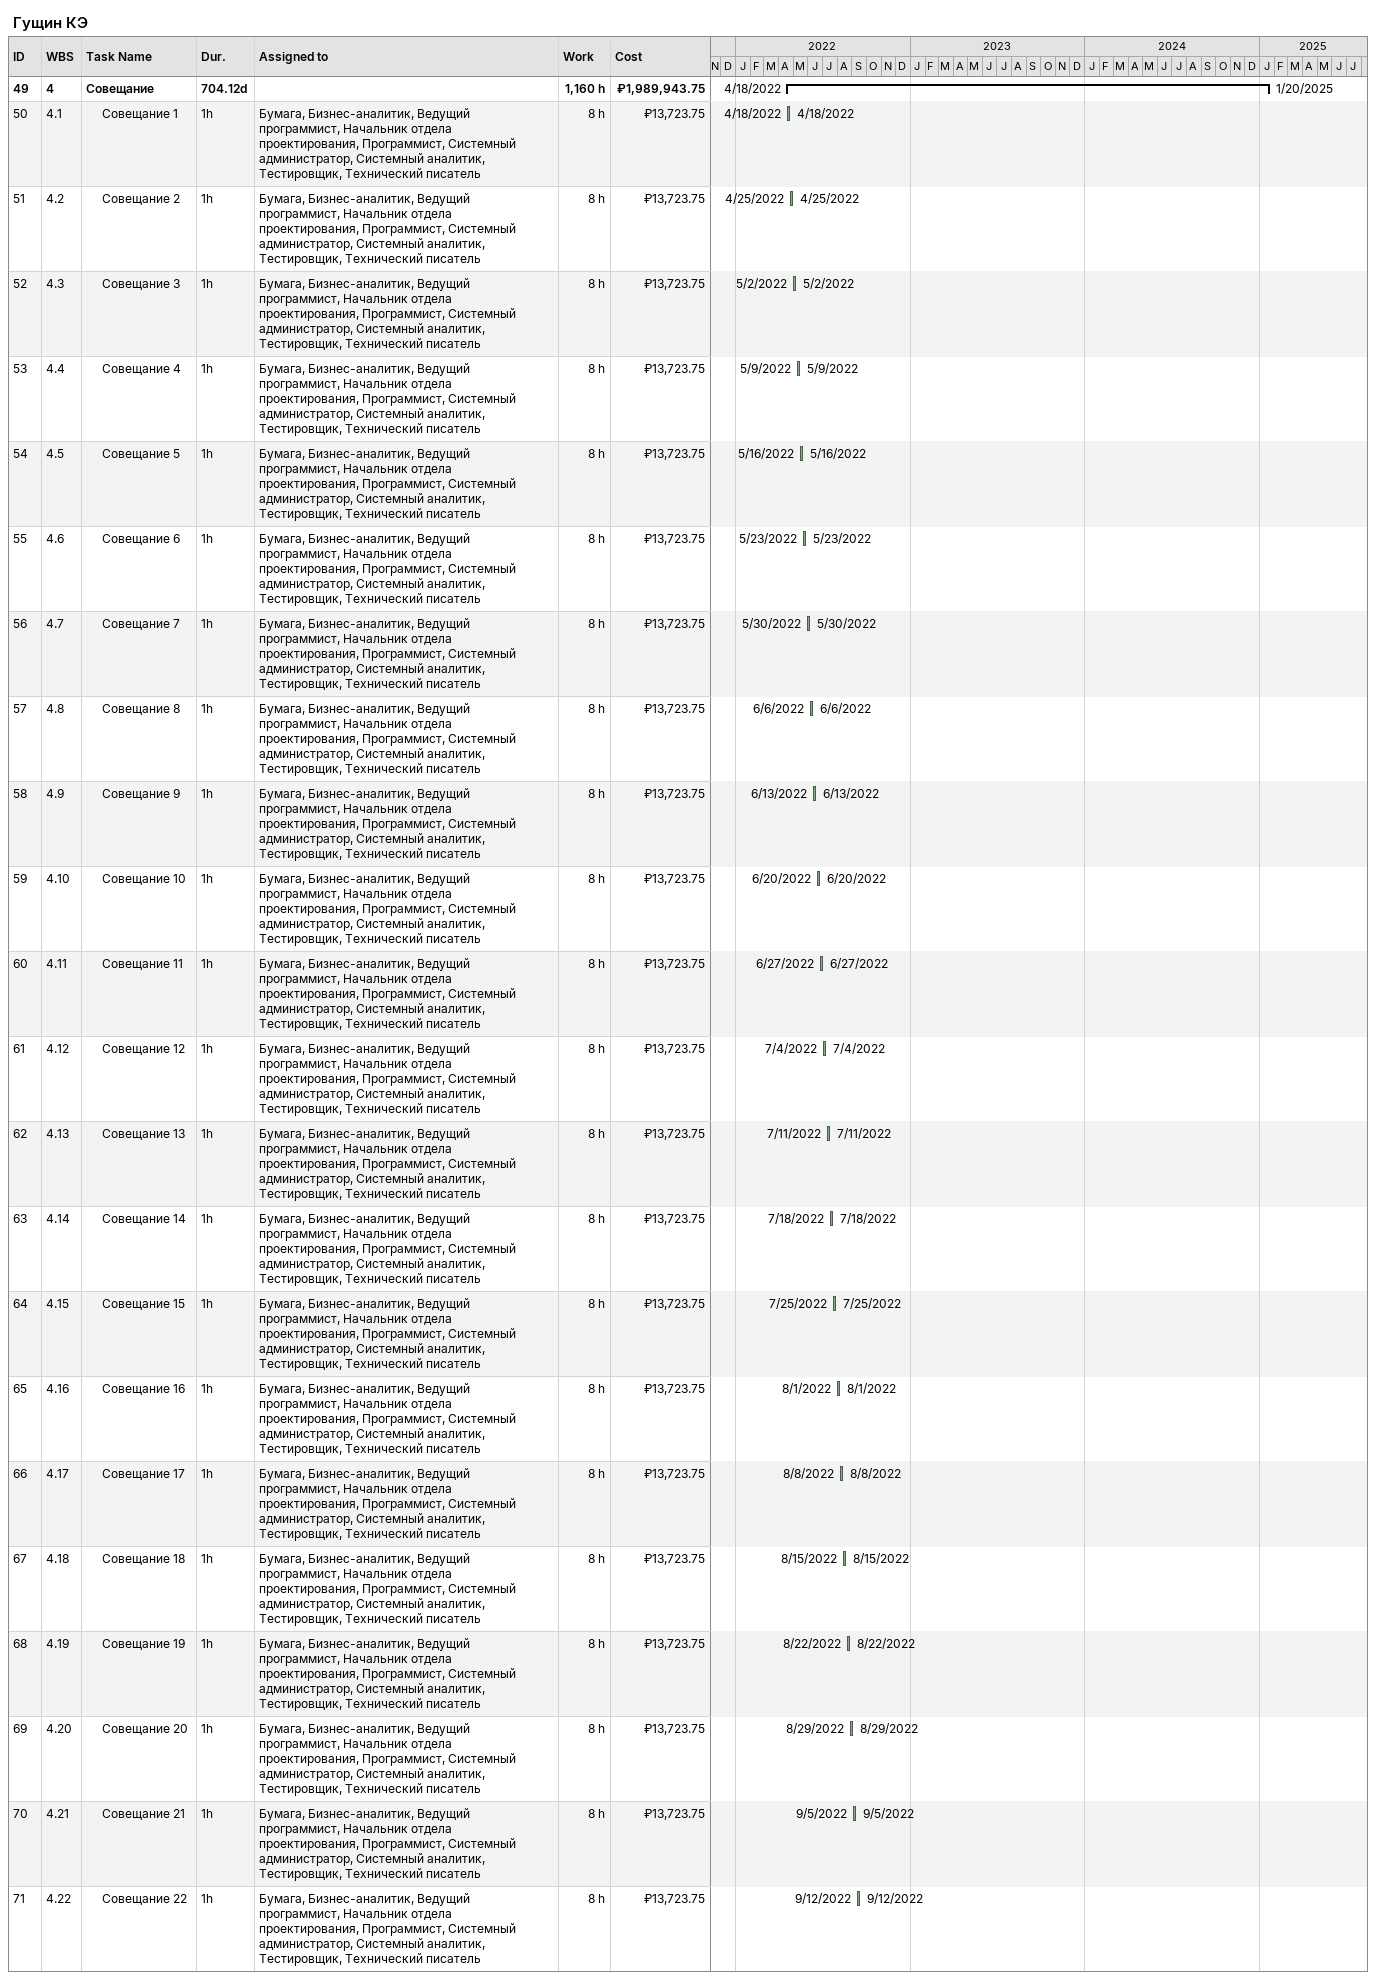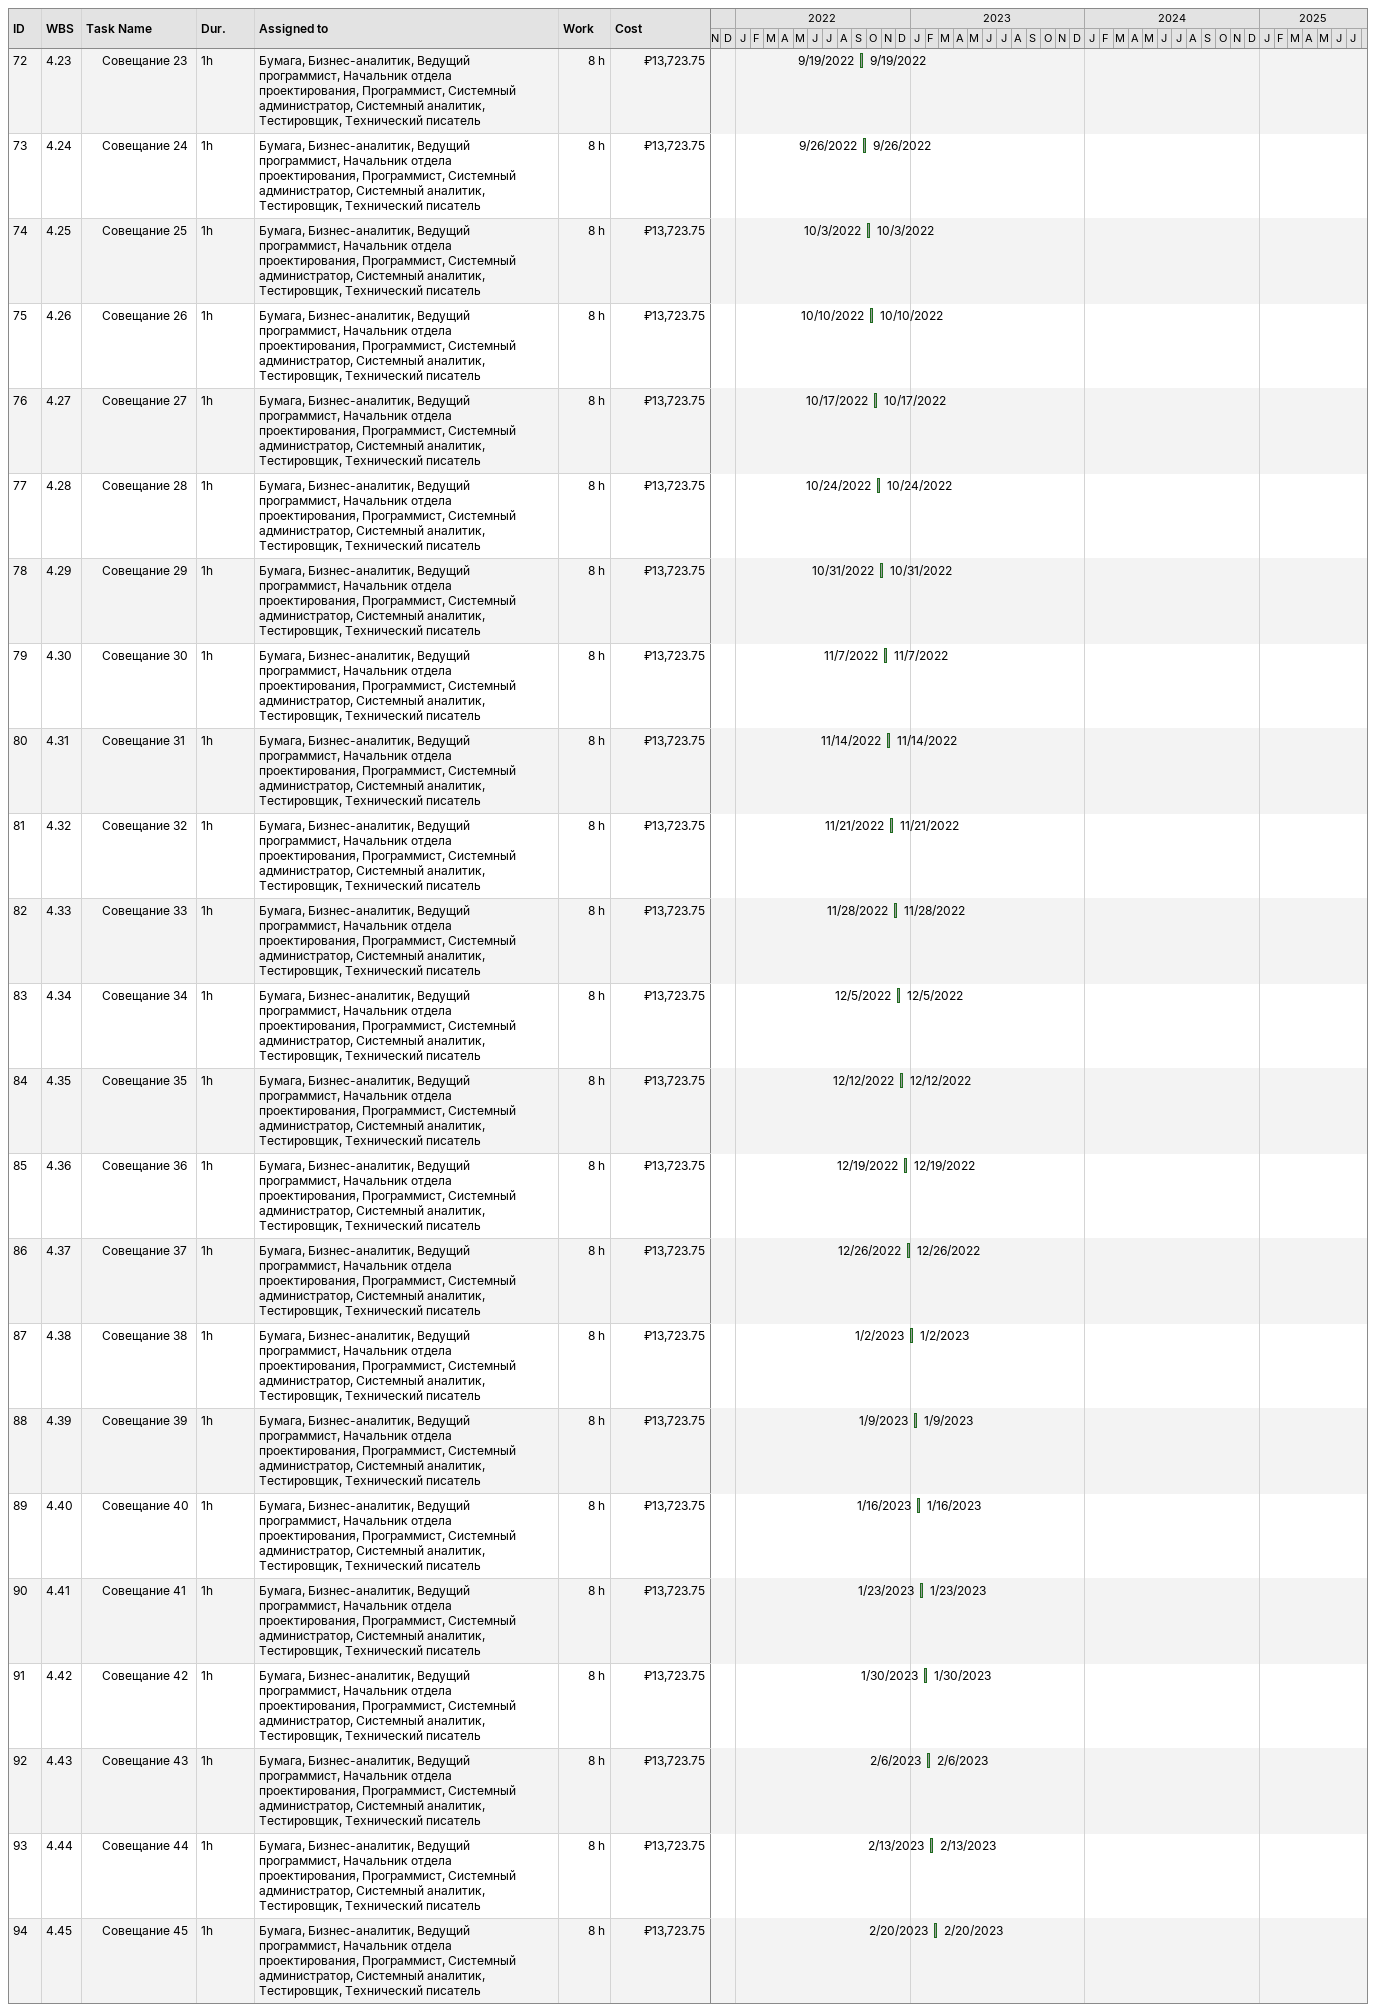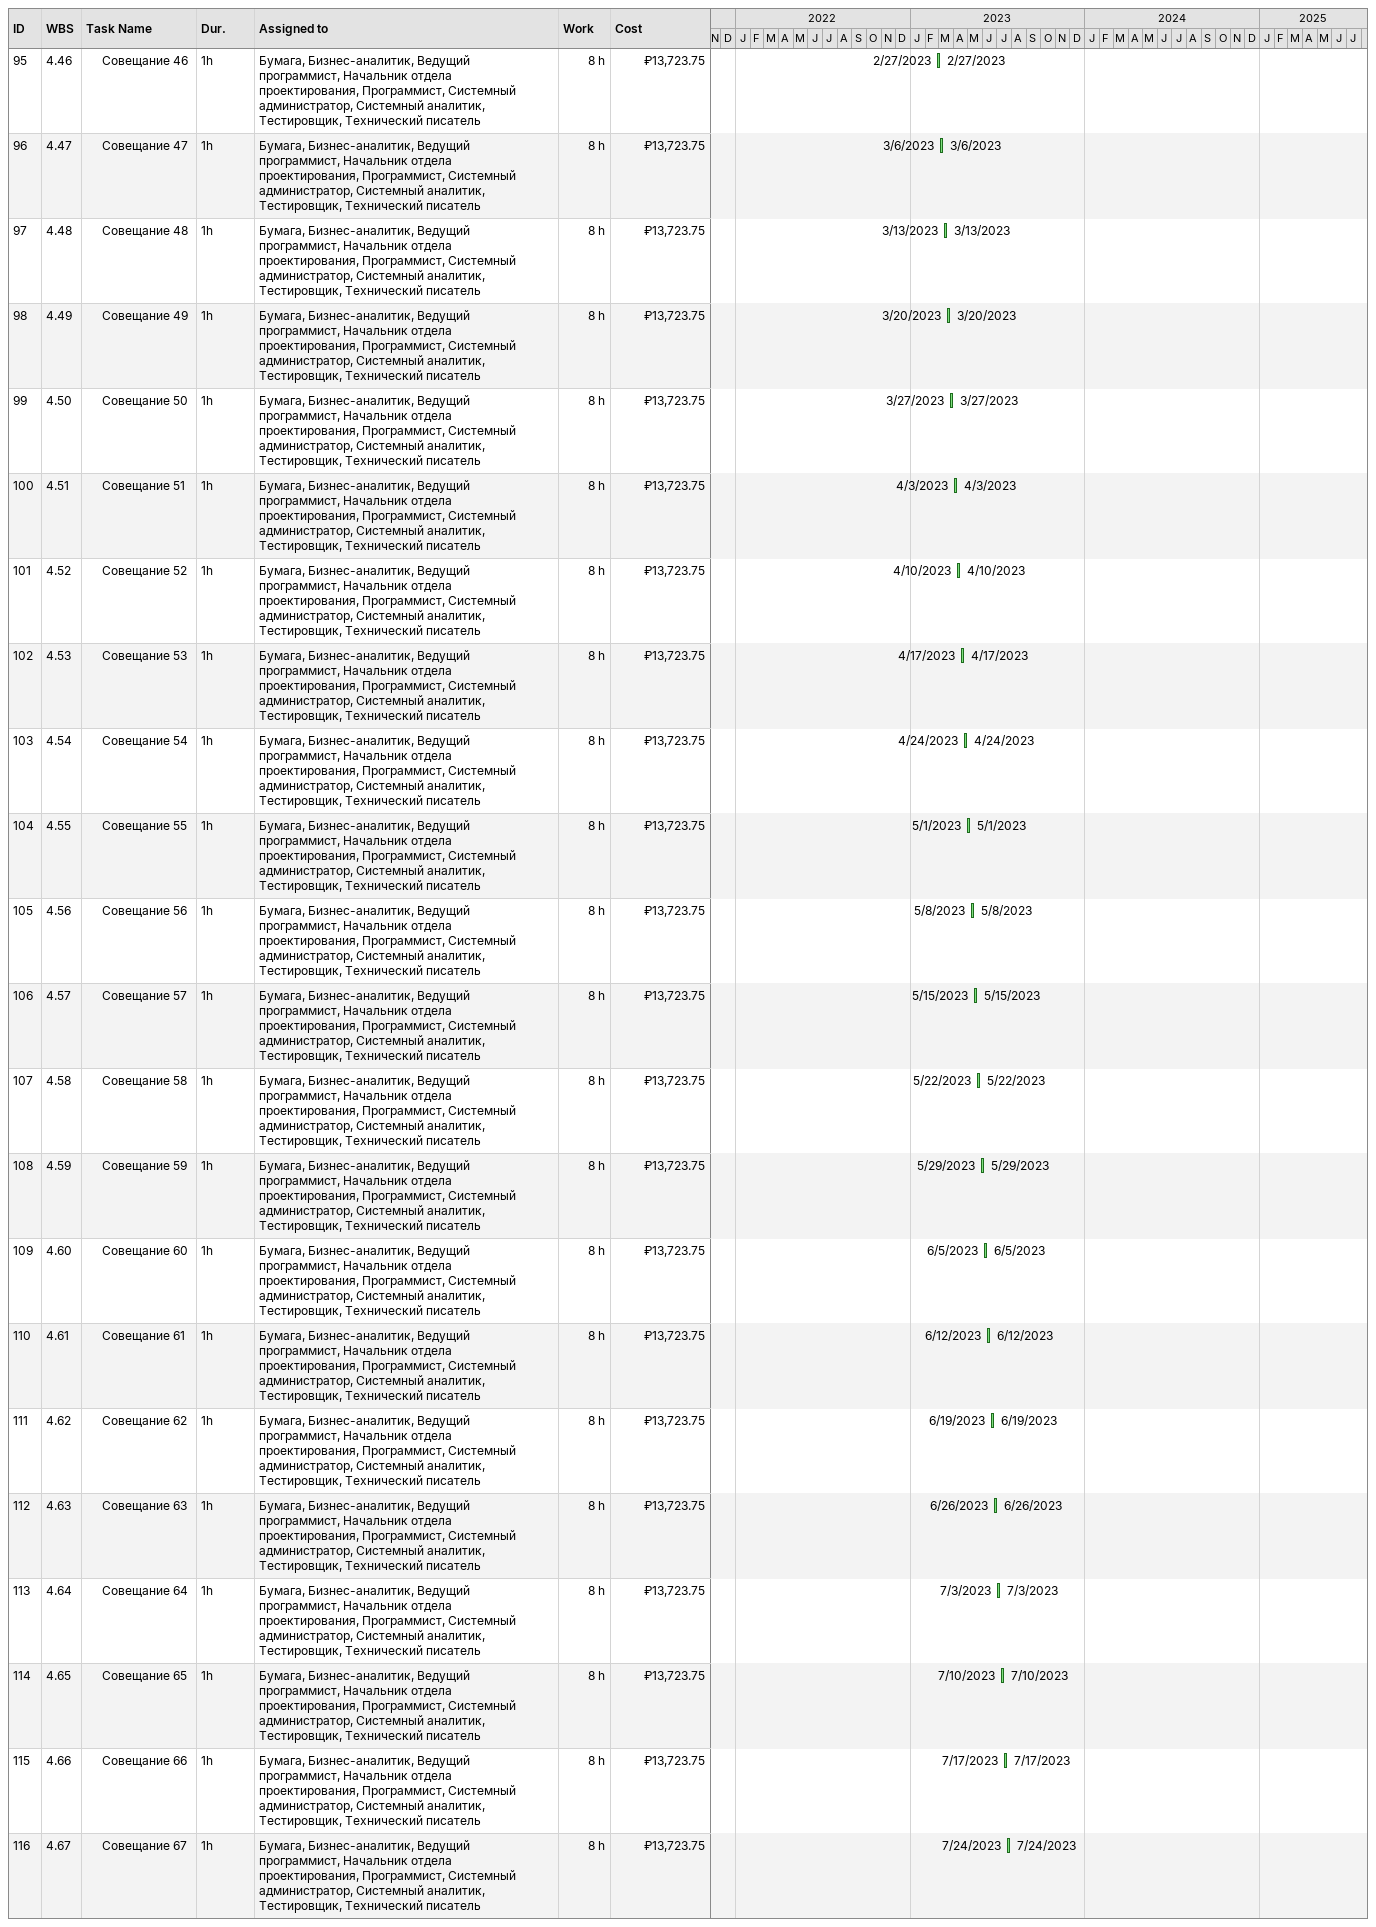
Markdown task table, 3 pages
Гущин КЭ

| ID | WBS | Task | Duration | Start | Finish | Resources | Work (h) | Cost (₽) |
|---|---|---|---|---|---|---|---|---|
| 49 | 4 | **Совещание** | 704.12d | 2022-04-18 | 2025-01-20 |  | 1160 | 1989943.75 |
| 50 | 4.1 | Совещание 1 | 1h | 2022-04-18 | 2022-04-18 | Бумага, Бизнес-аналитик, Ведущий программист, Начальник отдела проектирования, Программист, Системный администратор, Системный аналитик, Тестировщик, Технический писатель | 8 | 13723.75 |
| 51 | 4.2 | Совещание 2 | 1h | 2022-04-25 | 2022-04-25 | Бумага, Бизнес-аналитик, Ведущий программист, Начальник отдела проектирования, Программист, Системный администратор, Системный аналитик, Тестировщик, Технический писатель | 8 | 13723.75 |
| 52 | 4.3 | Совещание 3 | 1h | 2022-05-02 | 2022-05-02 | Бумага, Бизнес-аналитик, Ведущий программист, Начальник отдела проектирования, Программист, Системный администратор, Системный аналитик, Тестировщик, Технический писатель | 8 | 13723.75 |
| 53 | 4.4 | Совещание 4 | 1h | 2022-05-09 | 2022-05-09 | Бумага, Бизнес-аналитик, Ведущий программист, Начальник отдела проектирования, Программист, Системный администратор, Системный аналитик, Тестировщик, Технический писатель | 8 | 13723.75 |
| 54 | 4.5 | Совещание 5 | 1h | 2022-05-16 | 2022-05-16 | Бумага, Бизнес-аналитик, Ведущий программист, Начальник отдела проектирования, Программист, Системный администратор, Системный аналитик, Тестировщик, Технический писатель | 8 | 13723.75 |
| 55 | 4.6 | Совещание 6 | 1h | 2022-05-23 | 2022-05-23 | Бумага, Бизнес-аналитик, Ведущий программист, Начальник отдела проектирования, Программист, Системный администратор, Системный аналитик, Тестировщик, Технический писатель | 8 | 13723.75 |
| 56 | 4.7 | Совещание 7 | 1h | 2022-05-30 | 2022-05-30 | Бумага, Бизнес-аналитик, Ведущий программист, Начальник отдела проектирования, Программист, Системный администратор, Системный аналитик, Тестировщик, Технический писатель | 8 | 13723.75 |
| 57 | 4.8 | Совещание 8 | 1h | 2022-06-06 | 2022-06-06 | Бумага, Бизнес-аналитик, Ведущий программист, Начальник отдела проектирования, Программист, Системный администратор, Системный аналитик, Тестировщик, Технический писатель | 8 | 13723.75 |
| 58 | 4.9 | Совещание 9 | 1h | 2022-06-13 | 2022-06-13 | Бумага, Бизнес-аналитик, Ведущий программист, Начальник отдела проектирования, Программист, Системный администратор, Системный аналитик, Тестировщик, Технический писатель | 8 | 13723.75 |
| 59 | 4.10 | Совещание 10 | 1h | 2022-06-20 | 2022-06-20 | Бумага, Бизнес-аналитик, Ведущий программист, Начальник отдела проектирования, Программист, Системный администратор, Системный аналитик, Тестировщик, Технический писатель | 8 | 13723.75 |
| 60 | 4.11 | Совещание 11 | 1h | 2022-06-27 | 2022-06-27 | Бумага, Бизнес-аналитик, Ведущий программист, Начальник отдела проектирования, Программист, Системный администратор, Системный аналитик, Тестировщик, Технический писатель | 8 | 13723.75 |
| 61 | 4.12 | Совещание 12 | 1h | 2022-07-04 | 2022-07-04 | Бумага, Бизнес-аналитик, Ведущий программист, Начальник отдела проектирования, Программист, Системный администратор, Системный аналитик, Тестировщик, Технический писатель | 8 | 13723.75 |
| 62 | 4.13 | Совещание 13 | 1h | 2022-07-11 | 2022-07-11 | Бумага, Бизнес-аналитик, Ведущий программист, Начальник отдела проектирования, Программист, Системный администратор, Системный аналитик, Тестировщик, Технический писатель | 8 | 13723.75 |
| 63 | 4.14 | Совещание 14 | 1h | 2022-07-18 | 2022-07-18 | Бумага, Бизнес-аналитик, Ведущий программист, Начальник отдела проектирования, Программист, Системный администратор, Системный аналитик, Тестировщик, Технический писатель | 8 | 13723.75 |
| 64 | 4.15 | Совещание 15 | 1h | 2022-07-25 | 2022-07-25 | Бумага, Бизнес-аналитик, Ведущий программист, Начальник отдела проектирования, Программист, Системный администратор, Системный аналитик, Тестировщик, Технический писатель | 8 | 13723.75 |
| 65 | 4.16 | Совещание 16 | 1h | 2022-08-01 | 2022-08-01 | Бумага, Бизнес-аналитик, Ведущий программист, Начальник отдела проектирования, Программист, Системный администратор, Системный аналитик, Тестировщик, Технический писатель | 8 | 13723.75 |
| 66 | 4.17 | Совещание 17 | 1h | 2022-08-08 | 2022-08-08 | Бумага, Бизнес-аналитик, Ведущий программист, Начальник отдела проектирования, Программист, Системный администратор, Системный аналитик, Тестировщик, Технический писатель | 8 | 13723.75 |
| 67 | 4.18 | Совещание 18 | 1h | 2022-08-15 | 2022-08-15 | Бумага, Бизнес-аналитик, Ведущий программист, Начальник отдела проектирования, Программист, Системный администратор, Системный аналитик, Тестировщик, Технический писатель | 8 | 13723.75 |
| 68 | 4.19 | Совещание 19 | 1h | 2022-08-22 | 2022-08-22 | Бумага, Бизнес-аналитик, Ведущий программист, Начальник отдела проектирования, Программист, Системный администратор, Системный аналитик, Тестировщик, Технический писатель | 8 | 13723.75 |
| 69 | 4.20 | Совещание 20 | 1h | 2022-08-29 | 2022-08-29 | Бумага, Бизнес-аналитик, Ведущий программист, Начальник отдела проектирования, Программист, Системный администратор, Системный аналитик, Тестировщик, Технический писатель | 8 | 13723.75 |
| 70 | 4.21 | Совещание 21 | 1h | 2022-09-05 | 2022-09-05 | Бумага, Бизнес-аналитик, Ведущий программист, Начальник отдела проектирования, Программист, Системный администратор, Системный аналитик, Тестировщик, Технический писатель | 8 | 13723.75 |
| 71 | 4.22 | Совещание 22 | 1h | 2022-09-12 | 2022-09-12 | Бумага, Бизнес-аналитик, Ведущий программист, Начальник отдела проектирования, Программист, Системный администратор, Системный аналитик, Тестировщик, Технический писатель | 8 | 13723.75 |
| 72 | 4.23 | Совещание 23 | 1h | 2022-09-19 | 2022-09-19 | Бумага, Бизнес-аналитик, Ведущий программист, Начальник отдела проектирования, Программист, Системный администратор, Системный аналитик, Тестировщик, Технический писатель | 8 | 13723.75 |
| 73 | 4.24 | Совещание 24 | 1h | 2022-09-26 | 2022-09-26 | Бумага, Бизнес-аналитик, Ведущий программист, Начальник отдела проектирования, Программист, Системный администратор, Системный аналитик, Тестировщик, Технический писатель | 8 | 13723.75 |
| 74 | 4.25 | Совещание 25 | 1h | 2022-10-03 | 2022-10-03 | Бумага, Бизнес-аналитик, Ведущий программист, Начальник отдела проектирования, Программист, Системный администратор, Системный аналитик, Тестировщик, Технический писатель | 8 | 13723.75 |
| 75 | 4.26 | Совещание 26 | 1h | 2022-10-10 | 2022-10-10 | Бумага, Бизнес-аналитик, Ведущий программист, Начальник отдела проектирования, Программист, Системный администратор, Системный аналитик, Тестировщик, Технический писатель | 8 | 13723.75 |
| 76 | 4.27 | Совещание 27 | 1h | 2022-10-17 | 2022-10-17 | Бумага, Бизнес-аналитик, Ведущий программист, Начальник отдела проектирования, Программист, Системный администратор, Системный аналитик, Тестировщик, Технический писатель | 8 | 13723.75 |
| 77 | 4.28 | Совещание 28 | 1h | 2022-10-24 | 2022-10-24 | Бумага, Бизнес-аналитик, Ведущий программист, Начальник отдела проектирования, Программист, Системный администратор, Системный аналитик, Тестировщик, Технический писатель | 8 | 13723.75 |
| 78 | 4.29 | Совещание 29 | 1h | 2022-10-31 | 2022-10-31 | Бумага, Бизнес-аналитик, Ведущий программист, Начальник отдела проектирования, Программист, Системный администратор, Системный аналитик, Тестировщик, Технический писатель | 8 | 13723.75 |
| 79 | 4.30 | Совещание 30 | 1h | 2022-11-07 | 2022-11-07 | Бумага, Бизнес-аналитик, Ведущий программист, Начальник отдела проектирования, Программист, Системный администратор, Системный аналитик, Тестировщик, Технический писатель | 8 | 13723.75 |
| 80 | 4.31 | Совещание 31 | 1h | 2022-11-14 | 2022-11-14 | Бумага, Бизнес-аналитик, Ведущий программист, Начальник отдела проектирования, Программист, Системный администратор, Системный аналитик, Тестировщик, Технический писатель | 8 | 13723.75 |
| 81 | 4.32 | Совещание 32 | 1h | 2022-11-21 | 2022-11-21 | Бумага, Бизнес-аналитик, Ведущий программист, Начальник отдела проектирования, Программист, Системный администратор, Системный аналитик, Тестировщик, Технический писатель | 8 | 13723.75 |
| 82 | 4.33 | Совещание 33 | 1h | 2022-11-28 | 2022-11-28 | Бумага, Бизнес-аналитик, Ведущий программист, Начальник отдела проектирования, Программист, Системный администратор, Системный аналитик, Тестировщик, Технический писатель | 8 | 13723.75 |
| 83 | 4.34 | Совещание 34 | 1h | 2022-12-05 | 2022-12-05 | Бумага, Бизнес-аналитик, Ведущий программист, Начальник отдела проектирования, Программист, Системный администратор, Системный аналитик, Тестировщик, Технический писатель | 8 | 13723.75 |
| 84 | 4.35 | Совещание 35 | 1h | 2022-12-12 | 2022-12-12 | Бумага, Бизнес-аналитик, Ведущий программист, Начальник отдела проектирования, Программист, Системный администратор, Системный аналитик, Тестировщик, Технический писатель | 8 | 13723.75 |
| 85 | 4.36 | Совещание 36 | 1h | 2022-12-19 | 2022-12-19 | Бумага, Бизнес-аналитик, Ведущий программист, Начальник отдела проектирования, Программист, Системный администратор, Системный аналитик, Тестировщик, Технический писатель | 8 | 13723.75 |
| 86 | 4.37 | Совещание 37 | 1h | 2022-12-26 | 2022-12-26 | Бумага, Бизнес-аналитик, Ведущий программист, Начальник отдела проектирования, Программист, Системный администратор, Системный аналитик, Тестировщик, Технический писатель | 8 | 13723.75 |
| 87 | 4.38 | Совещание 38 | 1h | 2023-01-02 | 2023-01-02 | Бумага, Бизнес-аналитик, Ведущий программист, Начальник отдела проектирования, Программист, Системный администратор, Системный аналитик, Тестировщик, Технический писатель | 8 | 13723.75 |
| 88 | 4.39 | Совещание 39 | 1h | 2023-01-09 | 2023-01-09 | Бумага, Бизнес-аналитик, Ведущий программист, Начальник отдела проектирования, Программист, Системный администратор, Системный аналитик, Тестировщик, Технический писатель | 8 | 13723.75 |
| 89 | 4.40 | Совещание 40 | 1h | 2023-01-16 | 2023-01-16 | Бумага, Бизнес-аналитик, Ведущий программист, Начальник отдела проектирования, Программист, Системный администратор, Системный аналитик, Тестировщик, Технический писатель | 8 | 13723.75 |
| 90 | 4.41 | Совещание 41 | 1h | 2023-01-23 | 2023-01-23 | Бумага, Бизнес-аналитик, Ведущий программист, Начальник отдела проектирования, Программист, Системный администратор, Системный аналитик, Тестировщик, Технический писатель | 8 | 13723.75 |
| 91 | 4.42 | Совещание 42 | 1h | 2023-01-30 | 2023-01-30 | Бумага, Бизнес-аналитик, Ведущий программист, Начальник отдела проектирования, Программист, Системный администратор, Системный аналитик, Тестировщик, Технический писатель | 8 | 13723.75 |
| 92 | 4.43 | Совещание 43 | 1h | 2023-02-06 | 2023-02-06 | Бумага, Бизнес-аналитик, Ведущий программист, Начальник отдела проектирования, Программист, Системный администратор, Системный аналитик, Тестировщик, Технический писатель | 8 | 13723.75 |
| 93 | 4.44 | Совещание 44 | 1h | 2023-02-13 | 2023-02-13 | Бумага, Бизнес-аналитик, Ведущий программист, Начальник отдела проектирования, Программист, Системный администратор, Системный аналитик, Тестировщик, Технический писатель | 8 | 13723.75 |
| 94 | 4.45 | Совещание 45 | 1h | 2023-02-20 | 2023-02-20 | Бумага, Бизнес-аналитик, Ведущий программист, Начальник отдела проектирования, Программист, Системный администратор, Системный аналитик, Тестировщик, Технический писатель | 8 | 13723.75 |
| 95 | 4.46 | Совещание 46 | 1h | 2023-02-27 | 2023-02-27 | Бумага, Бизнес-аналитик, Ведущий программист, Начальник отдела проектирования, Программист, Системный администратор, Системный аналитик, Тестировщик, Технический писатель | 8 | 13723.75 |
| 96 | 4.47 | Совещание 47 | 1h | 2023-03-06 | 2023-03-06 | Бумага, Бизнес-аналитик, Ведущий программист, Начальник отдела проектирования, Программист, Системный администратор, Системный аналитик, Тестировщик, Технический писатель | 8 | 13723.75 |
| 97 | 4.48 | Совещание 48 | 1h | 2023-03-13 | 2023-03-13 | Бумага, Бизнес-аналитик, Ведущий программист, Начальник отдела проектирования, Программист, Системный администратор, Системный аналитик, Тестировщик, Технический писатель | 8 | 13723.75 |
| 98 | 4.49 | Совещание 49 | 1h | 2023-03-20 | 2023-03-20 | Бумага, Бизнес-аналитик, Ведущий программист, Начальник отдела проектирования, Программист, Системный администратор, Системный аналитик, Тестировщик, Технический писатель | 8 | 13723.75 |
| 99 | 4.50 | Совещание 50 | 1h | 2023-03-27 | 2023-03-27 | Бумага, Бизнес-аналитик, Ведущий программист, Начальник отдела проектирования, Программист, Системный администратор, Системный аналитик, Тестировщик, Технический писатель | 8 | 13723.75 |
| 100 | 4.51 | Совещание 51 | 1h | 2023-04-03 | 2023-04-03 | Бумага, Бизнес-аналитик, Ведущий программист, Начальник отдела проектирования, Программист, Системный администратор, Системный аналитик, Тестировщик, Технический писатель | 8 | 13723.75 |
| 101 | 4.52 | Совещание 52 | 1h | 2023-04-10 | 2023-04-10 | Бумага, Бизнес-аналитик, Ведущий программист, Начальник отдела проектирования, Программист, Системный администратор, Системный аналитик, Тестировщик, Технический писатель | 8 | 13723.75 |
| 102 | 4.53 | Совещание 53 | 1h | 2023-04-17 | 2023-04-17 | Бумага, Бизнес-аналитик, Ведущий программист, Начальник отдела проектирования, Программист, Системный администратор, Системный аналитик, Тестировщик, Технический писатель | 8 | 13723.75 |
| 103 | 4.54 | Совещание 54 | 1h | 2023-04-24 | 2023-04-24 | Бумага, Бизнес-аналитик, Ведущий программист, Начальник отдела проектирования, Программист, Системный администратор, Системный аналитик, Тестировщик, Технический писатель | 8 | 13723.75 |
| 104 | 4.55 | Совещание 55 | 1h | 2023-05-01 | 2023-05-01 | Бумага, Бизнес-аналитик, Ведущий программист, Начальник отдела проектирования, Программист, Системный администратор, Системный аналитик, Тестировщик, Технический писатель | 8 | 13723.75 |
| 105 | 4.56 | Совещание 56 | 1h | 2023-05-08 | 2023-05-08 | Бумага, Бизнес-аналитик, Ведущий программист, Начальник отдела проектирования, Программист, Системный администратор, Системный аналитик, Тестировщик, Технический писатель | 8 | 13723.75 |
| 106 | 4.57 | Совещание 57 | 1h | 2023-05-15 | 2023-05-15 | Бумага, Бизнес-аналитик, Ведущий программист, Начальник отдела проектирования, Программист, Системный администратор, Системный аналитик, Тестировщик, Технический писатель | 8 | 13723.75 |
| 107 | 4.58 | Совещание 58 | 1h | 2023-05-22 | 2023-05-22 | Бумага, Бизнес-аналитик, Ведущий программист, Начальник отдела проектирования, Программист, Системный администратор, Системный аналитик, Тестировщик, Технический писатель | 8 | 13723.75 |
| 108 | 4.59 | Совещание 59 | 1h | 2023-05-29 | 2023-05-29 | Бумага, Бизнес-аналитик, Ведущий программист, Начальник отдела проектирования, Программист, Системный администратор, Системный аналитик, Тестировщик, Технический писатель | 8 | 13723.75 |
| 109 | 4.60 | Совещание 60 | 1h | 2023-06-05 | 2023-06-05 | Бумага, Бизнес-аналитик, Ведущий программист, Начальник отдела проектирования, Программист, Системный администратор, Системный аналитик, Тестировщик, Технический писатель | 8 | 13723.75 |
| 110 | 4.61 | Совещание 61 | 1h | 2023-06-12 | 2023-06-12 | Бумага, Бизнес-аналитик, Ведущий программист, Начальник отдела проектирования, Программист, Системный администратор, Системный аналитик, Тестировщик, Технический писатель | 8 | 13723.75 |
| 111 | 4.62 | Совещание 62 | 1h | 2023-06-19 | 2023-06-19 | Бумага, Бизнес-аналитик, Ведущий программист, Начальник отдела проектирования, Программист, Системный администратор, Системный аналитик, Тестировщик, Технический писатель | 8 | 13723.75 |
| 112 | 4.63 | Совещание 63 | 1h | 2023-06-26 | 2023-06-26 | Бумага, Бизнес-аналитик, Ведущий программист, Начальник отдела проектирования, Программист, Системный администратор, Системный аналитик, Тестировщик, Технический писатель | 8 | 13723.75 |
| 113 | 4.64 | Совещание 64 | 1h | 2023-07-03 | 2023-07-03 | Бумага, Бизнес-аналитик, Ведущий программист, Начальник отдела проектирования, Программист, Системный администратор, Системный аналитик, Тестировщик, Технический писатель | 8 | 13723.75 |
| 114 | 4.65 | Совещание 65 | 1h | 2023-07-10 | 2023-07-10 | Бумага, Бизнес-аналитик, Ведущий программист, Начальник отдела проектирования, Программист, Системный администратор, Системный аналитик, Тестировщик, Технический писатель | 8 | 13723.75 |
| 115 | 4.66 | Совещание 66 | 1h | 2023-07-17 | 2023-07-17 | Бумага, Бизнес-аналитик, Ведущий программист, Начальник отдела проектирования, Программист, Системный администратор, Системный аналитик, Тестировщик, Технический писатель | 8 | 13723.75 |
| 116 | 4.67 | Совещание 67 | 1h | 2023-07-24 | 2023-07-24 | Бумага, Бизнес-аналитик, Ведущий программист, Начальник отдела проектирования, Программист, Системный администратор, Системный аналитик, Тестировщик, Технический писатель | 8 | 13723.75 |
